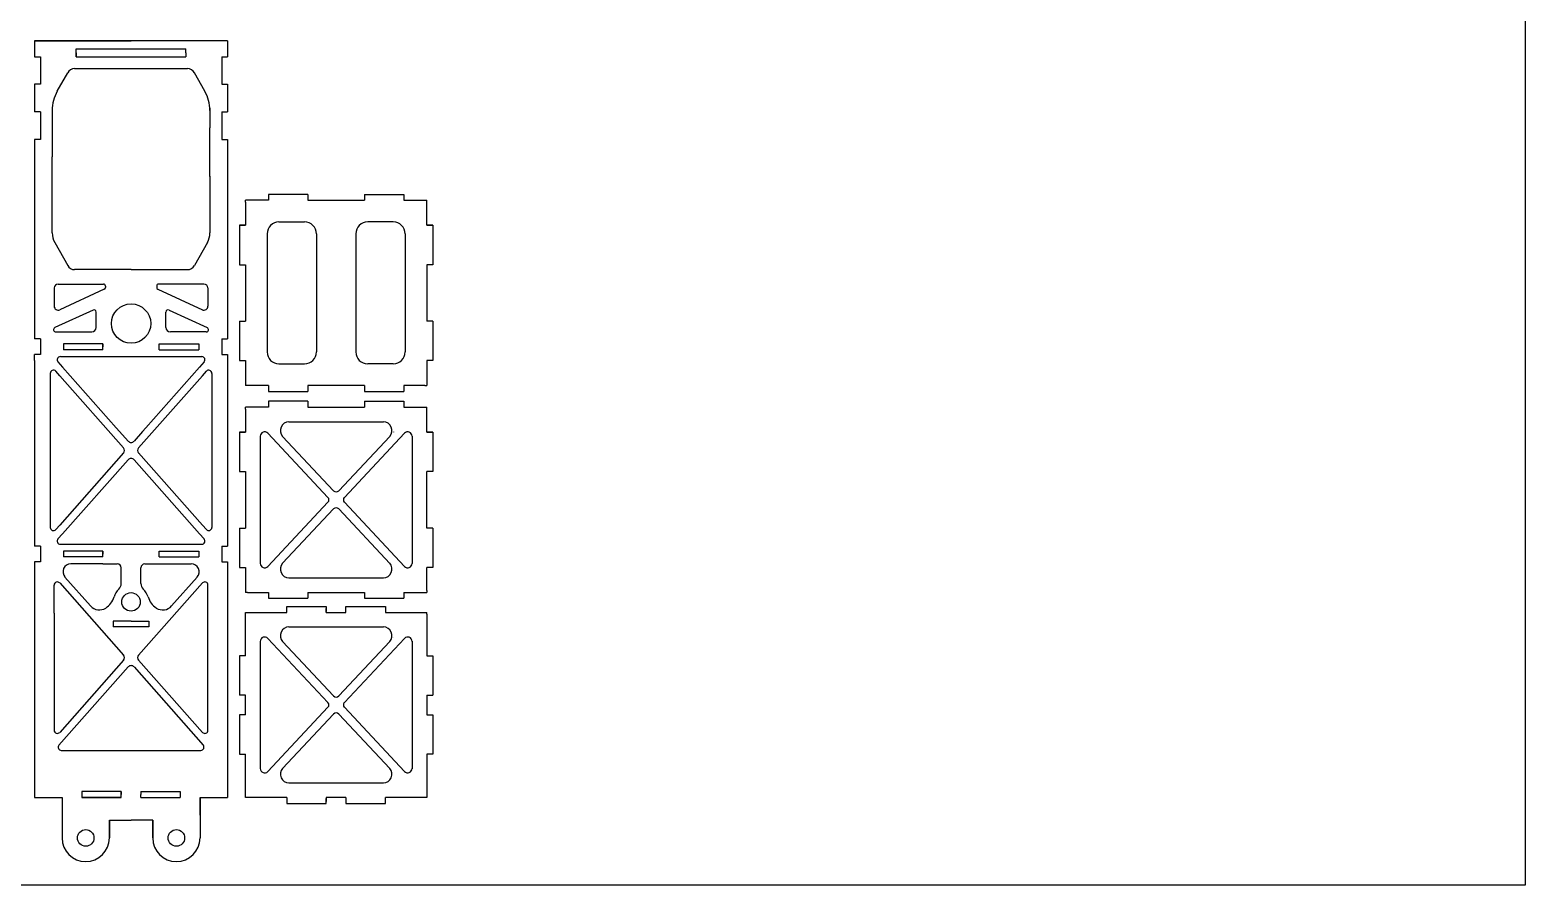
# Model space of a CAD drawing. Header units: millimetres. Extents: x 2149 to 2915, y 1257 to 1694.
# Drawn here: x 2535.9 to 2915.2, y 1257 to 1474 of the extents above; entities that cross this region are included whole.
import ezdxf

# ---------------------------------------------------------------- set-up
doc = ezdxf.new("R2010")
doc.units = ezdxf.units.MM
doc.layers.add('1.5mm碳板', color=114, linetype='Continuous')

msp = doc.modelspace()

# ---------------------------------------------------------------- linework, layer by layer
msp.add_lwpolyline([(2375.49, 1691.27), (2915.17, 1691.27), (2915.17, 1257.02), (2375.49, 1257.02)], close=True)
at = {"layer": '1.5mm碳板'}
for p, q in [((2537.01, 1471.24), (2537.01, 1467.24)), ((2537.01, 1471.24), (2537.01, 1467.24)), ((2586.01, 1471.24), (2537.01, 1471.24)), ((2537.01, 1471.24), (2561.51, 1471.24)), ((2547.55, 1468.24), (2547.55, 1469.24)), ((2547.55, 1469.24), (2575.43, 1469.24)), ((2547.55, 1468.24), (2547.55, 1467.24)), ((2547.55, 1467.24), (2547.55, 1468.24)), ((2575.43, 1468.24), (2575.43, 1469.24)), ((2575.43, 1468.24), (2575.43, 1467.24)), ((2586.01, 1471.24), (2586.01, 1467.24)), ((2537.01, 1467.24), (2538.51, 1467.24)), ((2537.01, 1467.24), (2538.51, 1467.24)), ((2537.01, 1467.24), (2538.51, 1467.24)), ((2538.51, 1467.24), (2538.51, 1460.24)), ((2547.18, 1464.21), (2561.51, 1464.21)), ((2547.55, 1467.24), (2575.43, 1467.24)), ((2561.51, 1464.21), (2575.34, 1464.21)), ((2575.34, 1464.21), (2575.84, 1464.21)), ((2584.51, 1467.24), (2584.51, 1460.24)), ((2584.51, 1467.24), (2586.01, 1467.24)), ((2542.8, 1458.49), (2545.44, 1463.19)), ((2580.23, 1458.49), (2577.59, 1463.19)), ((2538.51, 1460.24), (2537.01, 1460.24)), ((2537.01, 1460.24), (2537.01, 1458.74)), ((2537.01, 1458.74), (2537.01, 1453.24)), ((2584.51, 1460.24), (2586.01, 1460.24)), ((2586.01, 1460.24), (2586.01, 1453.24)), ((2538.51, 1453.24), (2537.01, 1453.24)), ((2538.51, 1453.24), (2538.51, 1446.24)), ((2541.51, 1454.22), (2541.51, 1449.22)), ((2581.51, 1454.22), (2581.51, 1449.22)), ((2584.51, 1453.24), (2586.01, 1453.24)), ((2584.51, 1453.24), (2584.51, 1446.24)), ((2541.51, 1449.22), (2541.51, 1441.84)), ((2581.51, 1436.84), (2581.51, 1449.22)), ((2537.01, 1446.24), (2537.01, 1397.14)), ((2538.51, 1446.24), (2537.01, 1446.24)), ((2584.51, 1446.24), (2586.01, 1446.24)), ((2586.01, 1446.24), (2586.01, 1395.64)), ((2541.51, 1436.96), (2541.51, 1441.84)), ((2581.51, 1436.96), (2581.51, 1441.84)), ((2541.51, 1422.52), (2541.51, 1436.96)), ((2581.51, 1436.96), (2581.51, 1422.52)), ((2596.39, 1430.81), (2590.54, 1430.81)), ((2590.54, 1430.31), (2590.54, 1430.81)), ((2590.54, 1430.31), (2590.54, 1424.47)), ((2606.39, 1432.31), (2596.39, 1432.31)), ((2596.39, 1432.31), (2596.39, 1430.81)), ((2606.39, 1432.31), (2606.39, 1430.81)), ((2606.39, 1430.81), (2620.7, 1430.81)), ((2620.7, 1432.31), (2630.7, 1432.31)), ((2620.7, 1432.31), (2620.7, 1430.81)), ((2630.7, 1432.31), (2630.7, 1430.81)), ((2630.7, 1430.81), (2636.54, 1430.81)), ((2636.54, 1424.47), (2636.54, 1430.81)), ((2589.04, 1424.47), (2590.54, 1424.47)), ((2590.54, 1424.47), (2589.04, 1424.47)), ((2589.04, 1424.47), (2589.04, 1414.47)), ((2599.04, 1425.31), (2605.54, 1425.31)), ((2628.04, 1425.31), (2621.54, 1425.31)), ((2638.04, 1424.47), (2636.54, 1424.47)), ((2636.54, 1424.47), (2638.04, 1424.47)), ((2638.04, 1424.47), (2636.54, 1424.47)), ((2638.04, 1424.47), (2638.04, 1414.47)), ((2542.16, 1420.07), (2545.44, 1414.23)), ((2580.87, 1420.07), (2577.59, 1414.23)), ((2596.04, 1422.31), (2596.04, 1392.31)), ((2608.54, 1422.31), (2608.54, 1392.31)), ((2618.54, 1422.31), (2618.54, 1392.31)), ((2631.04, 1422.31), (2631.04, 1392.31)), ((2561.51, 1413.21), (2547.18, 1413.21)), ((2561.51, 1413.21), (2575.34, 1413.21)), ((2575.34, 1413.21), (2575.84, 1413.21)), ((2589.04, 1414.47), (2590.54, 1414.47)), ((2590.54, 1414.47), (2590.54, 1400.15)), ((2638.04, 1414.47), (2636.54, 1414.47)), ((2636.54, 1414.47), (2636.54, 1400.15)), ((2542.01, 1408.55), (2542.01, 1403.94)), ((2543.01, 1409.55), (2554.51, 1409.55)), ((2554.72, 1408.25), (2543.43, 1403.03)), ((2555.01, 1409.05), (2555.01, 1408.7)), ((2568.01, 1409.05), (2568.01, 1408.7)), ((2568.3, 1408.25), (2579.6, 1403.03)), ((2580.01, 1409.55), (2568.51, 1409.55)), ((2581.01, 1408.55), (2581.01, 1403.94)), ((2551.87, 1402.96), (2542.19, 1398.49)), ((2552.68, 1398.54), (2552.68, 1402.44)), ((2570.35, 1398.54), (2570.35, 1402.44)), ((2571.16, 1402.96), (2580.84, 1398.49)), ((2589.04, 1400.15), (2590.54, 1400.15)), ((2589.04, 1400.15), (2589.04, 1390.15)), ((2638.04, 1400.15), (2636.54, 1400.15)), ((2638.04, 1400.15), (2638.04, 1390.15)), ((2537.01, 1397.14), (2537.01, 1395.64)), ((2542.43, 1397.4), (2551.53, 1397.4)), ((2580.6, 1397.4), (2571.5, 1397.4)), ((2538.51, 1395.64), (2537.01, 1395.64)), ((2538.51, 1395.64), (2538.51, 1391.64)), ((2544.36, 1394.39), (2544.36, 1392.89)), ((2554.36, 1394.39), (2544.36, 1394.39)), ((2554.36, 1392.89), (2544.36, 1392.89)), ((2554.36, 1393.64), (2554.36, 1394.39)), ((2554.36, 1393.64), (2554.36, 1394.39)), ((2554.36, 1394.39), (2554.36, 1393.64)), ((2554.36, 1392.89), (2554.36, 1393.64)), ((2568.67, 1393.64), (2568.67, 1394.39)), ((2568.67, 1393.64), (2568.67, 1394.39)), ((2568.67, 1394.39), (2578.67, 1394.39)), ((2568.67, 1392.89), (2568.67, 1393.64)), ((2568.67, 1392.89), (2578.67, 1392.89)), ((2578.67, 1394.39), (2578.67, 1392.89)), ((2584.51, 1395.64), (2586.01, 1395.64)), ((2584.51, 1395.64), (2584.51, 1391.64)), ((2538.51, 1391.64), (2537.01, 1391.64)), ((2537.01, 1390.14), (2537.01, 1391.64)), ((2537.01, 1390.14), (2537.01, 1360.27)), ((2542.97, 1389.81), (2544.15, 1388.48)), ((2543.57, 1391.14), (2579.46, 1391.14)), ((2544.15, 1388.48), (2557.77, 1373.08)), ((2578.88, 1388.48), (2565.26, 1373.08)), ((2580.06, 1389.81), (2578.88, 1388.48)), ((2584.51, 1391.64), (2586.01, 1391.64)), ((2586.01, 1391.64), (2586.01, 1348.48)), ((2589.04, 1390.15), (2590.54, 1390.15)), ((2590.54, 1390.15), (2590.54, 1383.81)), ((2599.04, 1389.31), (2605.54, 1389.31)), ((2628.04, 1389.31), (2621.54, 1389.31)), ((2638.04, 1390.15), (2636.54, 1390.15)), ((2636.54, 1390.15), (2636.54, 1383.81)), ((2541.01, 1386.89), (2541.01, 1347.79)), ((2543.41, 1386.29), (2542.41, 1387.42)), ((2543.41, 1386.29), (2559.59, 1368)), ((2579.62, 1386.29), (2563.44, 1368)), ((2579.62, 1386.29), (2580.62, 1387.42)), ((2582.01, 1386.89), (2582.01, 1347.79)), ((2596.39, 1383.81), (2590.54, 1383.81)), ((2596.39, 1383.81), (2596.39, 1382.31)), ((2596.39, 1382.31), (2606.39, 1382.31)), ((2606.39, 1383.81), (2606.39, 1382.31)), ((2620.7, 1383.81), (2606.39, 1383.81)), ((2620.7, 1383.81), (2620.7, 1382.31)), ((2620.7, 1382.31), (2630.7, 1382.31)), ((2630.7, 1383.81), (2630.7, 1382.31)), ((2636.04, 1383.81), (2630.7, 1383.81)), ((2636.04, 1383.81), (2636.54, 1383.81)), ((2596.39, 1378.3), (2590.54, 1378.3)), ((2590.54, 1377.8), (2590.54, 1378.3)), ((2590.54, 1377.8), (2590.54, 1371.95)), ((2606.39, 1379.8), (2596.39, 1379.8)), ((2596.39, 1379.8), (2596.39, 1378.3)), ((2606.39, 1379.8), (2606.39, 1378.3)), ((2606.39, 1378.3), (2620.7, 1378.3)), ((2620.7, 1379.8), (2630.7, 1379.8)), ((2620.7, 1379.8), (2620.7, 1378.3)), ((2630.7, 1379.8), (2630.7, 1378.3)), ((2630.7, 1378.3), (2636.54, 1378.3)), ((2636.54, 1371.95), (2636.54, 1378.3)), ((2601.57, 1374.6), (2625.52, 1374.6)), ((2557.77, 1373.08), (2558.62, 1372.12)), ((2560.77, 1369.69), (2558.62, 1372.12)), ((2564.41, 1372.12), (2562.26, 1369.69)), ((2565.26, 1373.08), (2564.41, 1372.12)), ((2589.04, 1371.95), (2590.54, 1371.95)), ((2590.54, 1371.95), (2589.04, 1371.95)), ((2589.04, 1371.95), (2589.04, 1361.95)), ((2594.29, 1370.94), (2594.29, 1338.65)), ((2596.2, 1371.69), (2611.47, 1355.4)), ((2599.96, 1370.89), (2612.9, 1357.09)), ((2614.19, 1357.09), (2627.13, 1370.89)), ((2615.62, 1355.4), (2630.89, 1371.69)), ((2632.79, 1370.97), (2632.79, 1338.61)), ((2638.04, 1371.95), (2636.54, 1371.95)), ((2636.54, 1371.95), (2638.04, 1371.95)), ((2638.04, 1371.95), (2638.04, 1361.95)), ((2559.59, 1366.68), (2543.41, 1348.39)), ((2563.44, 1366.68), (2579.62, 1348.39)), ((2560.77, 1364.98), (2544.15, 1346.2)), ((2562.26, 1364.98), (2578.88, 1346.2)), ((2589.04, 1361.95), (2590.54, 1361.95)), ((2590.54, 1361.95), (2590.54, 1347.64)), ((2638.04, 1361.95), (2636.54, 1361.95)), ((2636.54, 1347.64), (2636.54, 1361.95)), ((2537.01, 1360.27), (2537.01, 1343.04)), ((2596.17, 1337.87), (2611.47, 1354.19)), ((2630.89, 1337.9), (2615.62, 1354.19)), ((2612.9, 1352.5), (2599.96, 1338.7)), ((2614.19, 1352.5), (2627.16, 1338.66)), ((2543.41, 1348.39), (2542.41, 1347.26)), ((2579.62, 1348.39), (2580.62, 1347.26)), ((2586.01, 1348.48), (2586.01, 1343.04)), ((2589.04, 1347.64), (2590.54, 1347.64)), ((2589.04, 1347.64), (2589.04, 1337.64)), ((2638.04, 1347.64), (2636.54, 1347.64)), ((2638.04, 1347.64), (2638.04, 1337.64)), ((2538.51, 1343.04), (2537.01, 1343.04)), ((2538.51, 1343.04), (2538.51, 1339.04)), ((2542.97, 1344.87), (2544.15, 1346.2)), ((2543.57, 1343.54), (2579.46, 1343.54)), ((2580.06, 1344.87), (2578.88, 1346.2)), ((2584.51, 1343.04), (2586.01, 1343.04)), ((2584.51, 1343.04), (2584.51, 1339.04)), ((2537.01, 1339.04), (2537.01, 1313.24)), ((2538.51, 1339.04), (2537.01, 1339.04)), ((2544.36, 1341.79), (2544.36, 1340.29)), ((2554.36, 1341.79), (2544.36, 1341.79)), ((2554.36, 1340.29), (2544.36, 1340.29)), ((2554.36, 1341.04), (2554.36, 1341.79)), ((2554.36, 1341.04), (2554.36, 1341.79)), ((2554.36, 1341.79), (2554.36, 1341.04)), ((2554.36, 1340.29), (2554.36, 1341.04)), ((2568.67, 1341.04), (2568.67, 1341.79)), ((2568.67, 1341.04), (2568.67, 1341.79)), ((2568.67, 1341.79), (2578.67, 1341.79)), ((2568.67, 1340.29), (2568.67, 1341.04)), ((2568.67, 1340.29), (2578.67, 1340.29)), ((2578.67, 1341.79), (2578.67, 1340.29)), ((2584.51, 1339.04), (2586.01, 1339.04)), ((2586.01, 1339.04), (2586.01, 1313.24)), ((2544.73, 1335.21), (2551.23, 1327.87)), ((2554.36, 1338.54), (2546.23, 1338.54)), ((2554.36, 1338.54), (2558.01, 1338.54)), ((2559.01, 1335.04), (2559.01, 1337.54)), ((2564.01, 1335.04), (2564.01, 1337.54)), ((2565.01, 1338.54), (2576.8, 1338.54)), ((2571.8, 1327.87), (2578.29, 1335.21)), ((2589.04, 1337.64), (2590.54, 1337.64)), ((2590.54, 1337.64), (2590.54, 1331.3)), ((2638.04, 1337.64), (2636.54, 1337.64)), ((2636.54, 1331.8), (2636.54, 1337.64)), ((2542.01, 1326.04), (2542.01, 1333.16)), ((2543.41, 1333.69), (2559.59, 1315.4)), ((2559.01, 1333.58), (2559.01, 1335.04)), ((2579.62, 1333.69), (2563.44, 1315.4)), ((2564.01, 1333.58), (2564.01, 1335.04)), ((2581.01, 1296.32), (2581.01, 1333.16)), ((2601.57, 1334.99), (2625.52, 1335)), ((2636.54, 1331.8), (2636.54, 1331.3)), ((2591.04, 1331.3), (2590.54, 1331.3)), ((2591.04, 1331.3), (2596.39, 1331.3)), ((2596.39, 1331.3), (2596.39, 1329.8)), ((2596.39, 1329.8), (2606.39, 1329.8)), ((2601.04, 1326.24), (2601.04, 1327.74)), ((2601.04, 1327.74), (2611.04, 1327.74)), ((2606.39, 1331.3), (2606.39, 1329.8)), ((2606.39, 1331.3), (2620.7, 1331.3)), ((2611.04, 1327.74), (2611.04, 1327.24)), ((2616.04, 1327.74), (2626.04, 1327.74)), ((2616.04, 1326.24), (2616.04, 1327.74)), ((2620.7, 1331.3), (2620.7, 1329.8)), ((2620.7, 1329.8), (2630.7, 1329.8)), ((2626.04, 1327.74), (2626.04, 1326.24)), ((2630.7, 1331.3), (2630.7, 1329.8)), ((2630.7, 1331.3), (2636.54, 1331.3)), ((2542.01, 1326.04), (2542.01, 1296.32)), ((2552.39, 1326.54), (2552.41, 1326.54)), ((2561.51, 1324.04), (2557.01, 1324.04)), ((2557.01, 1324.04), (2557.01, 1322.54)), ((2561.51, 1324.04), (2566.01, 1324.04)), ((2566.01, 1324.04), (2566.01, 1322.54)), ((2590.54, 1326.24), (2601.04, 1326.24)), ((2590.54, 1315.24), (2590.54, 1326.24)), ((2611.04, 1326.49), (2611.04, 1327.24)), ((2611.04, 1326.49), (2611.04, 1327.24)), ((2611.04, 1327.24), (2611.04, 1326.49)), ((2611.04, 1326.24), (2611.04, 1326.49)), ((2611.04, 1326.24), (2616.04, 1326.24)), ((2626.04, 1326.24), (2636.54, 1326.24)), ((2636.54, 1325.74), (2636.54, 1326.24)), ((2636.54, 1325.74), (2636.54, 1315.24)), ((2566.01, 1322.54), (2557.01, 1322.54)), ((2601.57, 1322.54), (2625.52, 1322.54)), ((2594.29, 1318.88), (2594.29, 1286.59)), ((2596.2, 1319.63), (2611.47, 1303.34)), ((2599.96, 1318.83), (2612.9, 1305.03)), ((2614.19, 1305.03), (2627.13, 1318.83)), ((2615.62, 1303.34), (2630.89, 1319.63)), ((2632.79, 1318.91), (2632.79, 1286.55)), ((2537.01, 1313.24), (2537.01, 1279.24)), ((2559.59, 1314.08), (2543.41, 1295.79)), ((2563.44, 1314.08), (2579.62, 1295.79)), ((2586.01, 1313.24), (2586.01, 1279.24)), ((2590.54, 1315.24), (2589.04, 1315.24)), ((2589.04, 1315.24), (2589.04, 1305.24)), ((2636.54, 1315.24), (2638.04, 1315.24)), ((2638.04, 1315.24), (2638.04, 1305.24)), ((2560.77, 1312.38), (2543.22, 1292.55)), ((2562.26, 1312.38), (2579.81, 1292.55)), ((2590.54, 1305.24), (2589.04, 1305.24)), ((2590.54, 1300.24), (2590.54, 1305.24)), ((2636.54, 1305.24), (2638.04, 1305.24)), ((2636.54, 1305.24), (2636.54, 1300.24)), ((2596.17, 1285.82), (2611.47, 1302.14)), ((2630.89, 1285.84), (2615.62, 1302.14)), ((2590.54, 1300.24), (2589.04, 1300.24)), ((2589.04, 1300.24), (2589.04, 1290.24)), ((2612.9, 1300.44), (2599.96, 1286.64)), ((2614.19, 1300.44), (2627.16, 1286.61)), ((2636.54, 1300.24), (2638.04, 1300.24)), ((2638.04, 1300.24), (2638.04, 1290.24)), ((2543.82, 1291.22), (2579.21, 1291.22)), ((2589.04, 1290.24), (2590.54, 1290.24)), ((2590.54, 1279.24), (2590.54, 1290.24)), ((2638.04, 1290.24), (2636.54, 1290.24)), ((2636.54, 1290.24), (2636.54, 1279.24)), ((2601.57, 1282.94), (2625.52, 1282.94)), ((2537.01, 1279.24), (2544.01, 1279.24)), ((2544.01, 1279.24), (2544.01, 1269)), ((2549.01, 1280.74), (2549.01, 1279.24)), ((2559.01, 1280.74), (2549.01, 1280.74)), ((2559.01, 1279.24), (2549.01, 1279.24)), ((2549.01, 1279.24), (2559.01, 1279.24)), ((2559.01, 1279.99), (2559.01, 1280.74)), ((2559.01, 1279.99), (2559.01, 1280.74)), ((2559.01, 1280.74), (2559.01, 1279.99)), ((2559.01, 1279.24), (2559.01, 1279.99)), ((2564.01, 1280.74), (2574.01, 1280.74)), ((2564.01, 1280.74), (2564.01, 1279.99)), ((2564.01, 1279.24), (2564.01, 1279.99)), ((2564.01, 1279.24), (2574.01, 1279.24)), ((2564.01, 1279.24), (2574.01, 1279.24)), ((2574.01, 1280.74), (2574.01, 1279.24)), ((2579.01, 1279.24), (2586.01, 1279.24)), ((2579.01, 1274.76), (2579.01, 1279.24)), ((2579.01, 1279.24), (2579.01, 1269)), ((2601.04, 1279.24), (2590.54, 1279.24)), ((2601.04, 1279.24), (2601.04, 1277.74)), ((2611.04, 1279.24), (2611.04, 1278.99)), ((2616.04, 1279.24), (2611.04, 1279.24)), ((2611.04, 1278.99), (2611.04, 1278.24)), ((2611.04, 1278.99), (2611.04, 1278.24)), ((2611.04, 1278.24), (2611.04, 1278.99)), ((2616.04, 1279.24), (2616.04, 1277.74)), ((2626.04, 1277.74), (2626.04, 1279.24)), ((2636.54, 1279.24), (2626.04, 1279.24)), ((2601.04, 1277.74), (2611.04, 1277.74)), ((2611.04, 1277.74), (2611.04, 1278.24)), ((2616.04, 1277.74), (2626.04, 1277.74)), ((2556.01, 1273.48), (2556.01, 1269)), ((2556.01, 1269), (2556.01, 1273.48)), ((2556.01, 1273.48), (2561.51, 1273.48)), ((2567.01, 1273.48), (2561.51, 1273.48)), ((2567.01, 1273.48), (2567.01, 1269)), ((2567.01, 1269), (2567.01, 1273.48))]:
    msp.add_line(p, q, dxfattribs=at)
for centre, radius in [((2561.51, 1399.51), 5), ((2561.51, 1328.89), 2.35), ((2550.01, 1269), 2.1), ((2573.01, 1269), 2.1)]:
    msp.add_circle(centre, radius, dxfattribs=at)
for centre, radius, start, end in [((2547.18, 1462.21), 2, 90, 150.6422), ((2575.84, 1462.21), 2, 29.3578, 90), ((2551.51, 1453.59), 10, 150.6422, 180), ((2571.51, 1453.59), 10, 0, 29.3578), ((2546.51, 1422.52), 5, 180, 209.3578), ((2576.51, 1422.52), 5, 330.6422, 0), ((2599.04, 1422.31), 3, 90, 180), ((2605.54, 1422.31), 3, 0, 90), ((2621.54, 1422.31), 3, 90, 180), ((2628.04, 1422.31), 3, 0, 90), ((2547.18, 1415.21), 2, 209.3578, 270), ((2575.84, 1415.21), 2, 270, 330.6422), ((2543.01, 1408.55), 1, 90, 180), ((2554.51, 1409.05), 0.5, 0, 90), ((2554.51, 1408.7), 0.5, 294.7752, 0), ((2568.51, 1409.05), 0.5, 90, 180), ((2568.51, 1408.7), 0.5, 180, 245.2248), ((2580.01, 1408.55), 1, 0, 90), ((2543.01, 1403.94), 1, 180, 294.7752), ((2580.01, 1403.94), 1, 245.2248, 0), ((2552.11, 1402.44), 0.574, 0, 114.7751), ((2570.92, 1402.44), 0.574, 65.2249, 180), ((2542.43, 1397.97), 0.574, 114.7751, 270), ((2551.53, 1398.54), 1.15, 270, 0), ((2571.5, 1398.54), 1.15, 180, 270), ((2580.6, 1397.97), 0.574, 270, 65.2249), ((2599.04, 1392.31), 3, 180, 270), ((2605.54, 1392.31), 3, 270, 0), ((2621.54, 1392.31), 3, 180, 270), ((2628.04, 1392.31), 3, 270, 0), ((2543.57, 1390.34), 0.8, 90, 221.5016), ((2579.46, 1390.34), 0.8, 318.4984, 90), ((2541.81, 1386.89), 0.8, 41.5016, 180), ((2581.21, 1386.89), 0.8, 0, 138.4984), ((2601.57, 1372.4), 2.2, 90, 223.1524), ((2625.52, 1372.4), 2.2, 316.8477, 90), ((2561.51, 1370.36), 1, 221.5016, 318.4984), ((2595.39, 1370.94), 1.1, 43.1524, 180), ((2626.55, 1373.49), 2.2, 316.8462, 318.1048), ((2631.69, 1370.94), 1.1, 359.9986, 136.8462), ((2558.84, 1367.34), 1, 318.4984, 41.5016), ((2564.18, 1367.34), 1, 138.4984, 221.5016), ((2561.51, 1364.32), 1, 41.5016, 138.4984), ((2610.83, 1354.8), 0.88, 316.8477, 43.1524), ((2613.54, 1357.69), 0.88, 223.1524, 316.8477), ((2616.26, 1354.8), 0.88, 136.8461, 223.1555), ((2613.54, 1351.9), 0.88, 43.1524, 136.8494), ((2541.81, 1347.79), 0.8, 180, 318.4984), ((2581.21, 1347.79), 0.8, 221.5016, 0), ((2543.57, 1344.34), 0.8, 138.4984, 270), ((2579.46, 1344.34), 0.8, 270, 41.5016), ((2546.23, 1336.54), 2, 90, 221.5016), ((2558.01, 1337.54), 1, 0, 90), ((2565.01, 1337.54), 1, 90, 180), ((2576.8, 1336.54), 2, 318.4984, 90), ((2595.39, 1338.65), 1.1, 180.0016, 316.8492), ((2601.57, 1337.19), 2.2, 136.8494, 270.0016), ((2625.52, 1337.2), 2.2, 270.0016, 43.1539), ((2631.69, 1338.65), 1.1, 223.1554, 0.003), ((2542.81, 1333.16), 0.8, 41.5016, 180), ((2561.51, 1328.89), 4.5, 133.8131, 163.8026), ((2557.01, 1333.58), 2, 313.8131, 0), ((2566.01, 1333.58), 2, 180, 226.1869), ((2561.51, 1328.89), 4.5, 16.1974, 46.1869), ((2580.21, 1333.16), 0.8, 0, 138.4984), ((2553.48, 1329.86), 3, 221.5016, 302.8905), ((2552.39, 1331.54), 5, 302.8905, 343.8026), ((2570.64, 1331.54), 5, 196.1974, 237.1095), ((2569.55, 1329.86), 3, 237.1095, 318.4984), ((2601.57, 1320.34), 2.2, 90, 223.1524), ((2625.52, 1320.34), 2.2, 316.8477, 90), ((2595.39, 1318.88), 1.1, 43.1524, 180), ((2626.55, 1321.44), 2.2, 316.8462, 318.1048), ((2631.69, 1318.88), 1.1, 359.9986, 136.8462), ((2558.84, 1314.74), 1, 318.4984, 41.5016), ((2561.51, 1311.72), 1, 41.5016, 138.4984), ((2564.18, 1314.74), 1, 138.4984, 221.5016), ((2613.54, 1305.63), 0.88, 223.1524, 316.8477), ((2610.83, 1302.74), 0.88, 316.8477, 43.1524), ((2616.26, 1302.74), 0.88, 136.8461, 223.1555), ((2613.54, 1299.84), 0.88, 43.1524, 136.8494), ((2542.81, 1296.32), 0.8, 180, 318.4984), ((2580.21, 1296.32), 0.8, 221.5016, 0), ((2543.82, 1292.02), 0.8, 138.4984, 270), ((2579.21, 1292.02), 0.8, 270, 41.5016), ((2595.39, 1286.59), 1.1, 180.0016, 316.8492), ((2601.57, 1285.14), 2.2, 136.8494, 270.0016), ((2625.52, 1285.14), 2.2, 270.0016, 43.1539), ((2631.69, 1286.6), 1.1, 223.1554, 0.003), ((2550.01, 1269), 6, 180, 0), ((2573.01, 1269), 6, 180, 0)]:
    msp.add_arc(centre, radius, start, end, dxfattribs=at)

doc.saveas('drawing.dxf')
